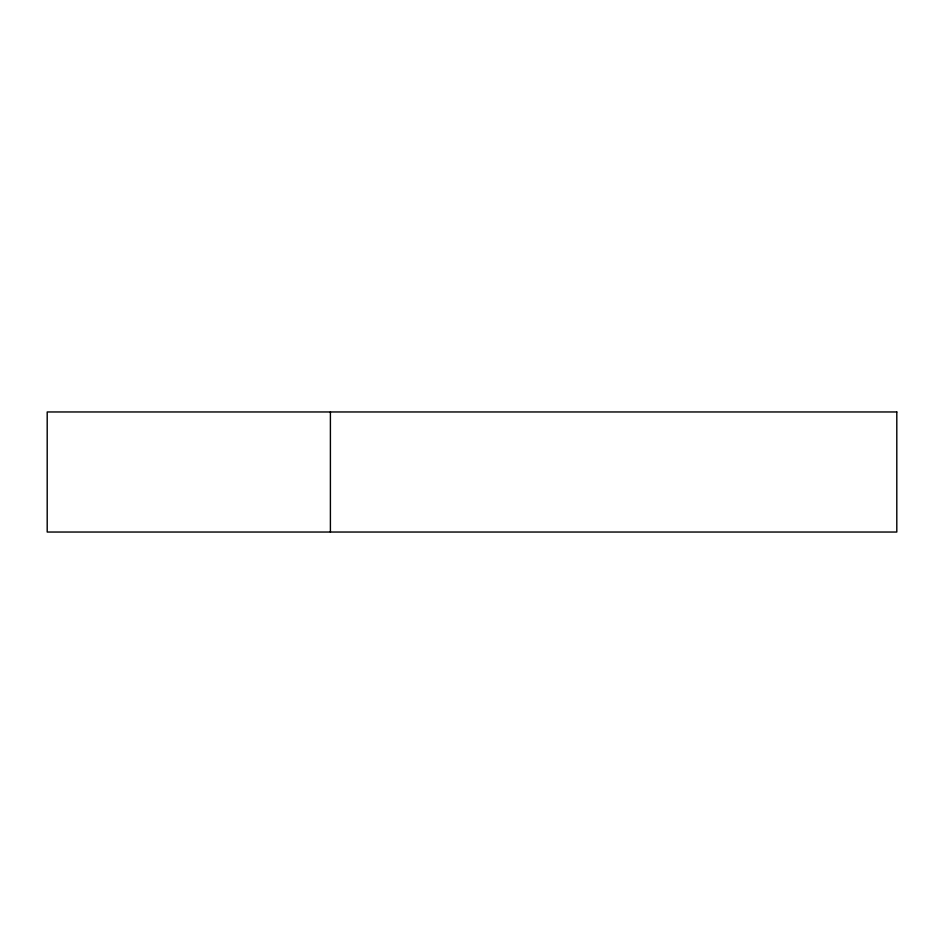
<?xml version="1.0" encoding="UTF-8"?>
<svg xmlns="http://www.w3.org/2000/svg" width="944" height="944" viewBox="0 0 944 944"><rect width="100%" height="100%" fill="white"/><g stroke="black" fill="none" stroke-linecap="round" stroke-linejoin="round"><path stroke-width="1.42" d="M330.4 411.962L330.4 532.038M896.8 411.962L47.2 411.962L47.2 532.038L896.8 532.038L896.8 411.962"/></g></svg>
